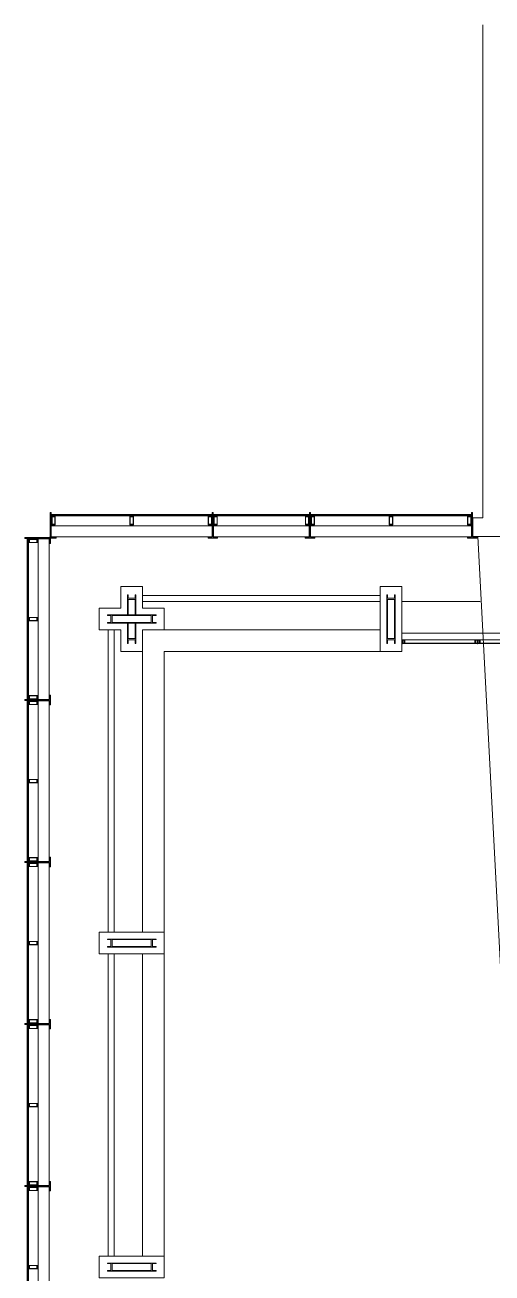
# Model space of a CAD drawing. Header units: inches. Extents: x -31774 to -27465, y 9140 to 11717.
# Drawn here: x -31774 to -31428, y 10779 to 11704 of the extents above; entities that cross this region are included whole.
import ezdxf

# ---------------------------------------------------------------- set-up
doc = ezdxf.new("R2010")
doc.units = ezdxf.units.IN
doc.header["$LTSCALE"] = 5.55
doc.header["$MEASUREMENT"] = 0
for name, color, linetype, lineweight in [('A-COLS', 1, 'Continuous', 18), ('A-FLOR-BYND', 8, 'Continuous', 18), ('A-FLOR-OVHD', 5, 'Continuous', 18), ('A-GLAZ-FRAM', 5, 'Continuous', 18), ('a-glaz-full3', 8, 'Continuous', 18), ('A-GLAZ-MULL', 6, 'Continuous', 18), ('A-GLAZ-SILL', 9, 'Continuous', 18), ('A-GLAZING', 5, 'Continuous', 18), ('A-WALL-FULL', 8, 'Continuous', 18)]:
    doc.layers.add(name, color=color, linetype=linetype, lineweight=lineweight)

# ---------------------------------------------------------------- blocks, each defined once
blk = doc.blocks.new('screen2')
at = {"layer": 'A-GLAZ-FRAM'}
for p, q in [((0.37, 3), (0, 3)), ((0, 0.37), (0, 3)), ((0, 0.37), (2.44, 0.37)), ((0, 0.37), (0.37, 0.37)), ((0, 0), (2.44, 0)), ((0.37, 0.37), (0.37, 3)), ((1.19, 2.81), (2.44, 2.81)), ((1.19, 2.62), (1.19, 2.81)), ((1.19, 2.75), (2.44, 2.75)), ((1.19, 2.19), (1.19, 2.38)), ((1.19, 2.19), (2.44, 2.19)), ((1.44, 0.37), (1.44, 2.19)), ((2.19, 0.37), (2.19, 2.19)), ((2.44, 2.62), (2.44, 2.81)), ((2.44, 2.19), (2.44, 2.38)), ((2.44, 0), (2.44, 0.37)), ((53.84, 2.62), (53.84, 2.81)), ((55.09, 2.81), (53.84, 2.81)), ((55.09, 2.75), (53.84, 2.75)), ((53.84, 2.55), (54.09, 2.55)), ((53.84, 2.38), (53.84, 2.55)), ((53.84, 2.19), (53.84, 2.38)), ((55.09, 2.19), (53.84, 2.19)), ((53.84, 0.37), (58.34, 0.37)), ((53.84, 0.37), (53.84, 0)), ((53.84, 0), (58.34, 0)), ((54.09, 2.55), (54.09, 2.38)), ((54.09, 0.37), (54.09, 2.19)), ((54.84, 2.55), (54.84, 2.38)), ((55.09, 2.55), (54.84, 2.55)), ((54.84, 0.37), (54.84, 2.19)), ((55.09, 2.62), (55.09, 2.81)), ((55.09, 2.38), (55.09, 2.55)), ((55.09, 2.19), (55.09, 2.38)), ((56.28, 3), (55.91, 3)), ((55.91, 0.37), (55.91, 3)), ((55.91, 0.37), (56.28, 0.37)), ((56.28, 0.37), (56.28, 3)), ((57.09, 2.81), (58.34, 2.81)), ((57.09, 2.62), (57.09, 2.81)), ((57.09, 2.75), (58.34, 2.75)), ((57.09, 2.19), (57.09, 2.38)), ((57.09, 2.19), (58.34, 2.19)), ((57.34, 0.37), (57.34, 2.19)), ((58.09, 0.37), (58.09, 2.19)), ((58.34, 2.62), (58.34, 2.81)), ((58.34, 2.19), (58.34, 2.38)), ((58.34, 0), (58.34, 0.37)), ((109.75, 2.62), (109.75, 2.81)), ((111, 2.81), (109.75, 2.81)), ((111, 2.75), (109.75, 2.75)), ((109.75, 2.55), (110, 2.55)), ((109.75, 2.38), (109.75, 2.55)), ((109.75, 2.19), (109.75, 2.38)), ((111, 2.19), (109.75, 2.19)), ((109.75, 0.37), (114.25, 0.37)), ((109.75, 0.37), (109.75, 0)), ((109.75, 0), (114.25, 0)), ((110, 2.55), (110, 2.38)), ((110, 0.37), (110, 2.19)), ((110.75, 2.55), (110.75, 2.38)), ((111, 2.55), (110.75, 2.55)), ((110.75, 0.37), (110.75, 2.19)), ((111, 2.62), (111, 2.81)), ((111, 2.38), (111, 2.55)), ((111, 2.19), (111, 2.38)), ((112.19, 3), (111.81, 3)), ((111.81, 0.37), (111.81, 3)), ((111.81, 0.37), (112.19, 0.37)), ((112.19, 0.37), (112.19, 3)), ((113, 2.81), (114.25, 2.81)), ((113, 2.62), (113, 2.81)), ((113, 2.75), (114.25, 2.75)), ((113, 2.19), (113, 2.38)), ((113, 2.19), (114.25, 2.19)), ((113.25, 0.37), (113.25, 2.19)), ((114, 0.37), (114, 2.19)), ((114.25, 2.62), (114.25, 2.81)), ((114.25, 2.19), (114.25, 2.38)), ((114.25, 0), (114.25, 0.37)), ((165.66, 2.62), (165.66, 2.81)), ((166.91, 2.81), (165.66, 2.81)), ((166.91, 2.75), (165.66, 2.75)), ((165.66, 2.55), (165.91, 2.55)), ((165.66, 2.38), (165.66, 2.55)), ((165.66, 2.19), (165.66, 2.38)), ((166.91, 2.19), (165.66, 2.19)), ((165.66, 0.37), (170.16, 0.37)), ((165.66, 0.37), (165.66, 0)), ((165.66, 0), (170.16, 0)), ((165.91, 2.55), (165.91, 2.38)), ((165.91, 0.37), (165.91, 2.19)), ((166.66, 2.55), (166.66, 2.38)), ((166.91, 2.55), (166.66, 2.55)), ((166.66, 0.37), (166.66, 2.19)), ((166.91, 2.62), (166.91, 2.81)), ((166.91, 2.38), (166.91, 2.55)), ((166.91, 2.19), (166.91, 2.38)), ((168.09, 3), (167.72, 3)), ((167.72, 0.37), (167.72, 3)), ((167.72, 0.37), (168.09, 0.37)), ((168.09, 0.37), (168.09, 3)), ((168.91, 2.81), (170.16, 2.81)), ((168.91, 2.62), (168.91, 2.81)), ((168.91, 2.75), (170.16, 2.75)), ((168.91, 2.19), (168.91, 2.38)), ((168.91, 2.19), (170.16, 2.19)), ((169.16, 0.37), (169.16, 2.19)), ((169.91, 0.37), (169.91, 2.19)), ((170.16, 2.62), (170.16, 2.81)), ((170.16, 2.19), (170.16, 2.38)), ((170.16, 0), (170.16, 0.37)), ((221.56, 2.62), (221.56, 2.81)), ((222.81, 2.81), (221.56, 2.81)), ((222.81, 2.75), (221.56, 2.75)), ((221.56, 2.55), (221.81, 2.55)), ((221.56, 2.38), (221.56, 2.55)), ((221.56, 2.19), (221.56, 2.38)), ((222.81, 2.19), (221.56, 2.19)), ((221.56, 0.37), (224, 0.37)), ((221.56, 0.37), (221.56, 0)), ((221.56, 0), (224, 0)), ((221.81, 2.55), (221.81, 2.38)), ((221.81, 0.37), (221.81, 2.19)), ((222.56, 2.55), (222.56, 2.38)), ((222.81, 2.55), (222.56, 2.55)), ((222.56, 0.37), (222.56, 2.19)), ((222.81, 2.62), (222.81, 2.81)), ((222.81, 2.38), (222.81, 2.55)), ((222.81, 2.19), (222.81, 2.38)), ((224, 3), (223.62, 3)), ((223.62, 0.37), (223.62, 3)), ((223.62, 0.37), (224, 0.37)), ((224, 0.37), (224, 3))]:
    blk.add_line(p, q, dxfattribs=at)
for points in [[(1.58, 2.75), (1.27, 2.75), (1.27, 2.72), (1.36, 2.59), (1.36, 2.25), (1.49, 2.25), (1.49, 2.59), (1.58, 2.72)], [(2.04, 2.75), (2.36, 2.75), (2.36, 2.72), (2.26, 2.59), (2.26, 2.25), (2.14, 2.25), (2.14, 2.59), (2.04, 2.72)], [(54.31, 2.75), (54.62, 2.75), (54.62, 2.72), (54.53, 2.59), (54.53, 2.25), (54.41, 2.25), (54.41, 2.59), (54.31, 2.72)], [(57.49, 2.75), (57.17, 2.75), (57.17, 2.72), (57.27, 2.59), (57.27, 2.25), (57.39, 2.25), (57.39, 2.59), (57.49, 2.72)], [(57.95, 2.75), (58.26, 2.75), (58.26, 2.72), (58.17, 2.59), (58.17, 2.25), (58.04, 2.25), (58.04, 2.59), (57.95, 2.72)], [(110.22, 2.75), (110.53, 2.75), (110.53, 2.72), (110.44, 2.59), (110.44, 2.25), (110.31, 2.25), (110.31, 2.59), (110.22, 2.72)], [(113.39, 2.75), (113.08, 2.75), (113.08, 2.72), (113.17, 2.59), (113.17, 2.25), (113.3, 2.25), (113.3, 2.59), (113.39, 2.72)], [(113.86, 2.75), (114.17, 2.75), (114.17, 2.72), (114.08, 2.59), (114.08, 2.25), (113.95, 2.25), (113.95, 2.59), (113.86, 2.72)], [(166.12, 2.75), (166.44, 2.75), (166.44, 2.72), (166.34, 2.59), (166.34, 2.25), (166.22, 2.25), (166.22, 2.59), (166.12, 2.72)], [(169.3, 2.75), (168.99, 2.75), (168.99, 2.72), (169.08, 2.59), (169.08, 2.25), (169.21, 2.25), (169.21, 2.59), (169.3, 2.72)], [(169.76, 2.75), (170.08, 2.75), (170.08, 2.72), (169.98, 2.59), (169.98, 2.25), (169.86, 2.25), (169.86, 2.59), (169.76, 2.72)], [(222.03, 2.75), (222.34, 2.75), (222.34, 2.72), (222.25, 2.59), (222.25, 2.25), (222.12, 2.25), (222.12, 2.59), (222.03, 2.72)]]:
    blk.add_lwpolyline(points, close=True, dxfattribs=at)
for points in [[(1.49, 2.38), (1.58, 2.38), (1.58, 2.55), (1.82, 2.55)], [(2.14, 2.38), (2.05, 2.38), (2.05, 2.55), (1.8, 2.55)], [(57.39, 2.38), (57.49, 2.38), (57.49, 2.55), (57.73, 2.55)], [(58.04, 2.38), (57.95, 2.38), (57.95, 2.55), (57.71, 2.55)], [(113.3, 2.38), (113.39, 2.38), (113.39, 2.55), (113.63, 2.55)], [(113.95, 2.38), (113.86, 2.38), (113.86, 2.55), (113.62, 2.55)], [(169.21, 2.38), (169.3, 2.38), (169.3, 2.55), (169.54, 2.55)], [(169.86, 2.38), (169.76, 2.38), (169.76, 2.55), (169.52, 2.55)]]:
    blk.add_lwpolyline(points, dxfattribs=at)
at = {"layer": 'a-glaz-full3'}
for p, q in [((0.87, 2.38), (0.87, 2.62)), ((55.41, 2.58), (0.87, 2.58)), ((55.41, 2.42), (0.87, 2.42)), ((55.41, 2.62), (0.87, 2.62)), ((55.41, 2.38), (0.87, 2.38)), ((55.41, 2.38), (55.41, 2.62)), ((56.78, 2.38), (56.78, 2.62)), ((111.31, 2.62), (56.78, 2.62)), ((111.31, 2.58), (56.78, 2.58)), ((111.31, 2.42), (56.78, 2.42)), ((111.31, 2.38), (56.78, 2.38)), ((111.31, 2.38), (111.31, 2.62)), ((112.69, 2.38), (112.69, 2.62)), ((167.22, 2.62), (112.69, 2.62)), ((167.22, 2.58), (112.69, 2.58)), ((167.22, 2.42), (112.69, 2.42)), ((167.22, 2.38), (112.69, 2.38)), ((167.22, 2.38), (167.22, 2.62)), ((223.12, 2.62), (168.59, 2.62)), ((168.59, 2.38), (168.59, 2.62)), ((223.12, 2.58), (168.59, 2.58)), ((223.12, 2.42), (168.59, 2.42)), ((223.12, 2.38), (168.59, 2.38)), ((223.12, 2.38), (223.12, 2.62))]:
    blk.add_line(p, q, dxfattribs=at)
at = {"layer": 'A-GLAZ-SILL'}
for p, q in [((224, 0), (0, 0)), ((224, -5), (0, -5))]:
    blk.add_line(p, q, dxfattribs=at)

msp = doc.modelspace()

# ---------------------------------------------------------------- linework, layer by layer
at = {"layer": 'A-COLS', "linetype": 'Continuous'}
for points in [[(-31698.04, 11281.51), (-31697.67, 11281.51), (-31697.67, 11279.01), (-31692.42, 11279.01), (-31692.42, 11281.51), (-31692.04, 11281.51), (-31692.04, 11266.51), (-31692.42, 11266.51), (-31692.42, 11278.01), (-31697.67, 11278.01), (-31697.67, 11266.51), (-31698.04, 11266.51)], [(-31500.42, 11281.51), (-31500.05, 11281.51), (-31500.05, 11245.51), (-31500.42, 11245.51), (-31500.42, 11248.01), (-31505.67, 11248.01), (-31505.67, 11245.51), (-31506.05, 11245.51), (-31506.05, 11281.51), (-31505.67, 11281.51), (-31505.67, 11279.01), (-31500.42, 11279.01)], [(-31500.42, 11278.01), (-31500.42, 11249.01), (-31505.67, 11249.01), (-31505.67, 11278.01), (-31500.42, 11278.01)], [(-31713.04, 11266.13), (-31713.04, 11266.51), (-31677.04, 11266.51), (-31677.04, 11266.13), (-31679.54, 11266.13), (-31679.54, 11260.88), (-31677.04, 11260.88), (-31677.04, 11260.51), (-31713.04, 11260.51), (-31713.04, 11260.88), (-31710.54, 11260.88), (-31710.54, 11266.13)], [(-31709.54, 11266.13), (-31680.54, 11266.13), (-31680.54, 11260.88), (-31709.54, 11260.88)], [(-31698.04, 11245.51), (-31698.04, 11260.51), (-31697.67, 11260.51), (-31697.67, 11249.01), (-31692.42, 11249.01), (-31692.42, 11260.51), (-31692.04, 11260.51), (-31692.04, 11245.51), (-31692.42, 11245.51), (-31692.42, 11248.01), (-31697.67, 11248.01), (-31697.67, 11245.51)], [(-31713.04, 11026.13), (-31713.04, 11026.51), (-31677.04, 11026.51), (-31677.04, 11026.13), (-31679.54, 11026.13), (-31679.54, 11020.88), (-31677.04, 11020.88), (-31677.04, 11020.51), (-31713.04, 11020.51), (-31713.04, 11020.88), (-31710.54, 11020.88), (-31710.54, 11026.13)], [(-31709.54, 11026.13), (-31680.54, 11026.13), (-31680.54, 11020.88), (-31709.54, 11020.88), (-31709.54, 11026.13)], [(-31713.04, 10786.13), (-31713.04, 10786.51), (-31677.04, 10786.51), (-31677.04, 10786.13), (-31679.54, 10786.13), (-31679.54, 10780.88), (-31677.04, 10780.88), (-31677.04, 10780.51), (-31713.04, 10780.51), (-31713.04, 10780.88), (-31710.54, 10780.88), (-31710.54, 10786.13)], [(-31709.54, 10786.13), (-31680.54, 10786.13), (-31680.54, 10780.88), (-31709.54, 10780.88), (-31709.54, 10786.13)]]:
    msp.add_lwpolyline(points, close=True, dxfattribs=at)
at = {"layer": 'A-FLOR-BYND'}
for p, q in [((-31511.05, 11281.01), (-31687.05, 11281.01)), ((-31511.05, 11276.51), (-31687.05, 11276.51)), ((-31436.99, 11276.51), (-31495.05, 11276.51)), ((-31712.55, 11031.51), (-31712.55, 11255.51)), ((-31708.05, 11031.51), (-31708.05, 11255.51)), ((-31511.05, 11255.51), (-31671.05, 11255.51)), ((-31687.05, 11239.51), (-31687.05, 11031.51)), ((-31671.05, 11031.51), (-31671.05, 11239.51)), ((-31671.05, 11239.51), (-31511.05, 11239.51)), ((-31712.55, 10791.49), (-31712.55, 11015.51)), ((-31708.05, 10791.49), (-31708.05, 11015.51)), ((-31687.05, 11015.51), (-31687.05, 10791.51)), ((-31671.05, 10791.51), (-31671.05, 11015.51))]:
    msp.add_line(p, q, dxfattribs=at)
for points in [[(-31719.05, 11255.51), (-31719.05, 11271.51), (-31703.05, 11271.51), (-31703.05, 11287.51), (-31687.05, 11287.51), (-31687.05, 11271.51), (-31671.05, 11271.51), (-31671.05, 11255.51), (-31687.05, 11255.51), (-31687.05, 11239.51), (-31703.05, 11239.51), (-31703.05, 11255.51)], [(-31511.05, 11287.51), (-31495.05, 11287.51), (-31495.05, 11239.51), (-31511.05, 11239.51)], [(-31719.05, 11015.51), (-31719.05, 11031.51), (-31671.05, 11031.51), (-31671.05, 11015.51)], [(-31719.05, 10775.51), (-31719.05, 10791.51), (-31671.05, 10791.51), (-31671.05, 10775.51)]]:
    msp.add_lwpolyline(points, close=True, dxfattribs=at)
at = {"layer": 'A-FLOR-OVHD'}
msp.add_lwpolyline([(-31438.71, 11324.76), (-31386.89, 10340.53), (-31379.84, 10340.53)], dxfattribs=at)
at = {"layer": 'A-GLAZ-FRAM', "linetype": 'Continuous'}
for points in [[(-31755.42, 11342.51), (-31754.67, 11342.51), (-31754.67, 11324.26), (-31755.42, 11324.26), (-31755.42, 11342.51)], [(-31635.42, 11324.26), (-31638.54, 11324.26), (-31638.54, 11323.51), (-31631.54, 11323.51), (-31631.54, 11324.26), (-31634.67, 11324.26), (-31634.67, 11342.51), (-31635.42, 11342.51)], [(-31563.42, 11324.26), (-31566.55, 11324.26), (-31566.55, 11323.51), (-31559.55, 11323.51), (-31559.55, 11324.26), (-31562.67, 11324.26), (-31562.67, 11342.51), (-31563.42, 11342.51)], [(-31442.67, 11324.26), (-31439.55, 11324.26), (-31439.55, 11323.51), (-31446.55, 11323.51), (-31446.55, 11324.26), (-31443.42, 11324.26), (-31443.42, 11342.51), (-31442.67, 11342.51)], [(-31755.79, 11324.26), (-31755.79, 11323.51), (-31751.04, 11323.51), (-31751.04, 11324.26), (-31755.79, 11324.26)], [(-31774.04, 11323.88), (-31774.04, 11323.13), (-31755.79, 11323.13), (-31755.79, 11323.88), (-31774.04, 11323.88)], [(-31755.79, 11323.51), (-31755.79, 11319.51), (-31755.04, 11319.51), (-31755.04, 11323.51), (-31755.79, 11323.51)], [(-31755.79, 11203.13), (-31755.79, 11200.01), (-31755.04, 11200.01), (-31755.04, 11207.01), (-31755.79, 11207.01), (-31755.79, 11203.88), (-31774.04, 11203.88), (-31774.04, 11203.13)], [(-31755.79, 11083.88), (-31755.79, 11087.01), (-31755.04, 11087.01), (-31755.04, 11080.01), (-31755.79, 11080.01), (-31755.79, 11083.13), (-31774.04, 11083.13), (-31774.04, 11083.88)], [(-31755.79, 10963.13), (-31755.79, 10960.01), (-31755.04, 10960.01), (-31755.04, 10967.01), (-31755.79, 10967.01), (-31755.79, 10963.88), (-31774.04, 10963.88), (-31774.04, 10963.13)], [(-31755.79, 10843.88), (-31755.79, 10847.01), (-31755.04, 10847.01), (-31755.04, 10840.01), (-31755.79, 10840.01), (-31755.79, 10843.13), (-31774.04, 10843.13), (-31774.04, 10843.88)]]:
    msp.add_lwpolyline(points, close=True, dxfattribs=at)
at = {"layer": 'A-GLAZ-MULL', "linetype": 'Continuous'}
for points in [[(-31754.17, 11339.48), (-31754.17, 11333.36), (-31751.67, 11333.36), (-31751.67, 11339.48)], [(-31754.03, 11339.17), (-31754.03, 11333.8), (-31751.86, 11333.8), (-31751.86, 11339.17)], [(-31693.79, 11339.48), (-31693.79, 11333.36), (-31696.29, 11333.36), (-31696.29, 11339.48)], [(-31696.16, 11339.17), (-31696.16, 11333.8), (-31693.93, 11333.8), (-31693.93, 11339.17)], [(-31635.91, 11339.48), (-31635.91, 11333.36), (-31638.41, 11333.36), (-31638.41, 11339.48)], [(-31638.28, 11339.17), (-31638.28, 11333.8), (-31636.05, 11333.8), (-31636.05, 11339.17)], [(-31634.17, 11339.48), (-31634.17, 11333.36), (-31631.67, 11333.36), (-31631.67, 11339.48)], [(-31634.03, 11339.17), (-31634.03, 11333.8), (-31631.86, 11333.8), (-31631.86, 11339.17)], [(-31563.92, 11339.48), (-31563.92, 11333.36), (-31566.42, 11333.36), (-31566.42, 11339.48)], [(-31566.28, 11339.17), (-31566.28, 11333.8), (-31564.05, 11333.8), (-31564.05, 11339.17)], [(-31562.17, 11339.48), (-31562.17, 11333.36), (-31559.67, 11333.36), (-31559.67, 11339.48)], [(-31562.04, 11339.17), (-31562.04, 11333.8), (-31559.87, 11333.8), (-31559.87, 11339.17)], [(-31501.8, 11339.48), (-31501.8, 11333.36), (-31504.3, 11333.36), (-31504.3, 11339.48)], [(-31504.16, 11339.17), (-31504.16, 11333.8), (-31501.93, 11333.8), (-31501.93, 11339.17)], [(-31443.92, 11339.48), (-31443.92, 11333.36), (-31446.42, 11333.36), (-31446.42, 11339.48)], [(-31446.28, 11339.17), (-31446.28, 11333.8), (-31444.05, 11333.8), (-31444.05, 11339.17)], [(-31635.54, 11332.63), (-31635.54, 11324.51), (-31754.54, 11324.51), (-31754.54, 11332.63)], [(-31563.54, 11332.63), (-31563.54, 11324.51), (-31634.54, 11324.51), (-31634.54, 11332.63)], [(-31443.54, 11332.63), (-31443.54, 11324.51), (-31562.55, 11324.51), (-31562.55, 11332.63)], [(-31771.02, 11322.64), (-31764.89, 11322.64), (-31764.89, 11320.14), (-31771.02, 11320.14)], [(-31770.7, 11320.27), (-31765.33, 11320.27), (-31765.33, 11322.5), (-31770.7, 11322.5)], [(-31764.17, 11323.01), (-31756.04, 11323.01), (-31756.04, 11204.01), (-31764.17, 11204.01)], [(-31771.02, 11264.76), (-31764.89, 11264.76), (-31764.89, 11262.26), (-31771.02, 11262.26)], [(-31770.7, 11262.39), (-31765.33, 11262.39), (-31765.33, 11264.62), (-31770.7, 11264.62)], [(-31771.02, 11204.38), (-31764.89, 11204.38), (-31764.89, 11206.88), (-31771.02, 11206.88)], [(-31770.7, 11204.52), (-31765.33, 11204.52), (-31765.33, 11206.69), (-31770.7, 11206.69)], [(-31771.02, 11202.64), (-31764.89, 11202.64), (-31764.89, 11200.14), (-31771.02, 11200.14)], [(-31770.7, 11200.27), (-31765.33, 11200.27), (-31765.33, 11202.5), (-31770.7, 11202.5)], [(-31764.17, 11203.01), (-31756.04, 11203.01), (-31756.04, 11084.01), (-31764.17, 11084.01)], [(-31771.02, 11144.76), (-31764.89, 11144.76), (-31764.89, 11142.26), (-31771.02, 11142.26)], [(-31770.7, 11142.39), (-31765.33, 11142.39), (-31765.33, 11144.62), (-31770.7, 11144.62)], [(-31771.02, 11084.38), (-31764.89, 11084.38), (-31764.89, 11086.88), (-31771.02, 11086.88)], [(-31770.7, 11084.52), (-31765.33, 11084.52), (-31765.33, 11086.69), (-31770.7, 11086.69)], [(-31771.02, 11082.64), (-31764.89, 11082.64), (-31764.89, 11080.14), (-31771.02, 11080.14)], [(-31770.7, 11080.27), (-31765.33, 11080.27), (-31765.33, 11082.5), (-31770.7, 11082.5)], [(-31764.17, 11083.01), (-31756.04, 11083.01), (-31756.04, 10964.01), (-31764.17, 10964.01)], [(-31771.02, 11024.76), (-31764.89, 11024.76), (-31764.89, 11022.26), (-31771.02, 11022.26)], [(-31770.7, 11022.39), (-31765.33, 11022.39), (-31765.33, 11024.62), (-31770.7, 11024.62)], [(-31771.02, 10964.38), (-31764.89, 10964.38), (-31764.89, 10966.88), (-31771.02, 10966.88)], [(-31770.7, 10964.52), (-31765.33, 10964.52), (-31765.33, 10966.69), (-31770.7, 10966.69)], [(-31771.02, 10962.64), (-31764.89, 10962.64), (-31764.89, 10960.14), (-31771.02, 10960.14)], [(-31770.7, 10960.27), (-31765.33, 10960.27), (-31765.33, 10962.5), (-31770.7, 10962.5)], [(-31764.17, 10963.01), (-31756.04, 10963.01), (-31756.04, 10844.01), (-31764.17, 10844.01)], [(-31771.02, 10904.76), (-31764.89, 10904.76), (-31764.89, 10902.26), (-31771.02, 10902.26)], [(-31770.7, 10902.39), (-31765.33, 10902.39), (-31765.33, 10904.62), (-31770.7, 10904.62)], [(-31771.02, 10844.38), (-31764.89, 10844.38), (-31764.89, 10846.88), (-31771.02, 10846.88)], [(-31770.7, 10844.52), (-31765.33, 10844.52), (-31765.33, 10846.69), (-31770.7, 10846.69)], [(-31771.02, 10842.64), (-31764.89, 10842.64), (-31764.89, 10840.14), (-31771.02, 10840.14)], [(-31770.7, 10840.27), (-31765.33, 10840.27), (-31765.33, 10842.5), (-31770.7, 10842.5)], [(-31764.17, 10843.01), (-31756.04, 10843.01), (-31756.04, 10724.01), (-31764.17, 10724.01)], [(-31771.02, 10784.76), (-31764.89, 10784.76), (-31764.89, 10782.26), (-31771.02, 10782.26)], [(-31770.7, 10782.39), (-31765.33, 10782.39), (-31765.33, 10784.62), (-31770.7, 10784.62)]]:
    msp.add_lwpolyline(points, close=True, dxfattribs=at)
at = {"layer": 'A-GLAZING', "linetype": 'Continuous'}
for points in [[(-31754.67, 11340.86), (-31754.67, 11340.11), (-31754.17, 11340.11), (-31754.17, 11340.86)], [(-31695.29, 11340.86), (-31695.29, 11340.61), (-31754.17, 11340.61), (-31754.17, 11340.86)], [(-31753.45, 11340.61), (-31753.45, 11340.11), (-31754.17, 11340.11), (-31754.17, 11340.61)], [(-31754.17, 11340.11), (-31754.17, 11339.86), (-31695.29, 11339.86), (-31695.29, 11340.11)], [(-31696.01, 11340.61), (-31696.01, 11340.11), (-31695.29, 11340.11), (-31695.29, 11340.61)], [(-31695.29, 11340.86), (-31695.29, 11340.11), (-31694.79, 11340.11), (-31694.79, 11340.86)], [(-31635.91, 11340.86), (-31635.91, 11340.61), (-31694.79, 11340.61), (-31694.79, 11340.86)], [(-31694.08, 11340.61), (-31694.08, 11340.11), (-31694.79, 11340.11), (-31694.79, 11340.61)], [(-31694.79, 11340.11), (-31694.79, 11339.86), (-31635.91, 11339.86), (-31635.91, 11340.11)], [(-31636.63, 11340.11), (-31636.63, 11340.61), (-31635.91, 11340.61), (-31635.91, 11340.11)], [(-31635.42, 11340.86), (-31635.42, 11340.11), (-31635.91, 11340.11), (-31635.91, 11340.86)], [(-31634.67, 11340.86), (-31634.67, 11340.11), (-31634.17, 11340.11), (-31634.17, 11340.86)], [(-31563.92, 11340.86), (-31563.92, 11340.61), (-31634.17, 11340.61), (-31634.17, 11340.86)], [(-31633.45, 11340.61), (-31633.45, 11340.11), (-31634.17, 11340.11), (-31634.17, 11340.61)], [(-31634.17, 11340.11), (-31634.17, 11339.86), (-31563.92, 11339.86), (-31563.92, 11340.11)], [(-31564.63, 11340.11), (-31564.63, 11340.61), (-31563.92, 11340.61), (-31563.92, 11340.11)], [(-31563.42, 11340.86), (-31563.42, 11340.11), (-31563.92, 11340.11), (-31563.92, 11340.86)], [(-31562.67, 11340.86), (-31562.67, 11340.11), (-31562.17, 11340.11), (-31562.17, 11340.86)], [(-31503.3, 11340.86), (-31503.3, 11340.61), (-31562.17, 11340.61), (-31562.17, 11340.86)], [(-31561.46, 11340.61), (-31561.46, 11340.11), (-31562.17, 11340.11), (-31562.17, 11340.61)], [(-31562.17, 11340.11), (-31562.17, 11339.86), (-31503.3, 11339.86), (-31503.3, 11340.11)], [(-31504.01, 11340.61), (-31504.01, 11340.11), (-31503.3, 11340.11), (-31503.3, 11340.61)], [(-31503.3, 11340.86), (-31503.3, 11340.11), (-31502.8, 11340.11), (-31502.8, 11340.86)], [(-31443.92, 11340.86), (-31443.92, 11340.61), (-31502.8, 11340.61), (-31502.8, 11340.86)], [(-31502.08, 11340.61), (-31502.08, 11340.11), (-31502.8, 11340.11), (-31502.8, 11340.61)], [(-31502.8, 11340.11), (-31502.8, 11339.86), (-31443.92, 11339.86), (-31443.92, 11340.11)], [(-31444.63, 11340.11), (-31444.63, 11340.61), (-31443.92, 11340.61), (-31443.92, 11340.11)], [(-31443.42, 11340.86), (-31443.42, 11340.11), (-31443.92, 11340.11), (-31443.92, 11340.86)], [(-31772.39, 11323.13), (-31771.64, 11323.13), (-31771.64, 11322.64), (-31772.39, 11322.64)], [(-31772.39, 11322.64), (-31772.14, 11322.64), (-31772.14, 11263.76), (-31772.39, 11263.76)], [(-31771.64, 11321.92), (-31772.14, 11321.92), (-31772.14, 11322.64), (-31771.64, 11322.64)], [(-31771.64, 11263.76), (-31771.39, 11263.76), (-31771.39, 11322.64), (-31771.64, 11322.64)], [(-31772.39, 11263.26), (-31771.64, 11263.26), (-31771.64, 11263.76), (-31772.39, 11263.76)], [(-31772.39, 11263.26), (-31772.14, 11263.26), (-31772.14, 11204.38), (-31772.39, 11204.38)], [(-31772.14, 11264.47), (-31771.64, 11264.47), (-31771.64, 11263.76), (-31772.14, 11263.76)], [(-31772.14, 11262.54), (-31771.64, 11262.54), (-31771.64, 11263.26), (-31772.14, 11263.26)], [(-31771.64, 11204.38), (-31771.39, 11204.38), (-31771.39, 11263.26), (-31771.64, 11263.26)], [(-31772.39, 11203.88), (-31771.64, 11203.88), (-31771.64, 11204.38), (-31772.39, 11204.38)], [(-31772.14, 11205.1), (-31771.64, 11205.1), (-31771.64, 11204.38), (-31772.14, 11204.38)], [(-31772.39, 11203.13), (-31771.64, 11203.13), (-31771.64, 11202.64), (-31772.39, 11202.64)], [(-31772.39, 11202.64), (-31772.14, 11202.64), (-31772.14, 11143.76), (-31772.39, 11143.76)], [(-31771.64, 11201.92), (-31772.14, 11201.92), (-31772.14, 11202.64), (-31771.64, 11202.64)], [(-31771.64, 11143.76), (-31771.39, 11143.76), (-31771.39, 11202.64), (-31771.64, 11202.64)], [(-31772.39, 11143.26), (-31771.64, 11143.26), (-31771.64, 11143.76), (-31772.39, 11143.76)], [(-31772.39, 11143.26), (-31772.14, 11143.26), (-31772.14, 11084.38), (-31772.39, 11084.38)], [(-31772.14, 11144.47), (-31771.64, 11144.47), (-31771.64, 11143.76), (-31772.14, 11143.76)], [(-31772.14, 11142.54), (-31771.64, 11142.54), (-31771.64, 11143.26), (-31772.14, 11143.26)], [(-31771.64, 11084.38), (-31771.39, 11084.38), (-31771.39, 11143.26), (-31771.64, 11143.26)], [(-31772.39, 11083.88), (-31771.64, 11083.88), (-31771.64, 11084.38), (-31772.39, 11084.38)], [(-31772.14, 11085.1), (-31771.64, 11085.1), (-31771.64, 11084.38), (-31772.14, 11084.38)], [(-31772.39, 11083.13), (-31771.64, 11083.13), (-31771.64, 11082.64), (-31772.39, 11082.64)], [(-31772.39, 11082.64), (-31772.14, 11082.64), (-31772.14, 11023.76), (-31772.39, 11023.76)], [(-31771.64, 11081.92), (-31772.14, 11081.92), (-31772.14, 11082.64), (-31771.64, 11082.64)], [(-31771.64, 11023.76), (-31771.39, 11023.76), (-31771.39, 11082.64), (-31771.64, 11082.64)], [(-31772.39, 11023.26), (-31771.64, 11023.26), (-31771.64, 11023.76), (-31772.39, 11023.76)], [(-31772.39, 11023.26), (-31772.14, 11023.26), (-31772.14, 10964.38), (-31772.39, 10964.38)], [(-31772.14, 11024.47), (-31771.64, 11024.47), (-31771.64, 11023.76), (-31772.14, 11023.76)], [(-31772.14, 11022.54), (-31771.64, 11022.54), (-31771.64, 11023.26), (-31772.14, 11023.26)], [(-31771.64, 10964.38), (-31771.39, 10964.38), (-31771.39, 11023.26), (-31771.64, 11023.26)], [(-31772.39, 10963.88), (-31771.64, 10963.88), (-31771.64, 10964.38), (-31772.39, 10964.38)], [(-31772.14, 10965.1), (-31771.64, 10965.1), (-31771.64, 10964.38), (-31772.14, 10964.38)], [(-31772.39, 10963.13), (-31771.64, 10963.13), (-31771.64, 10962.64), (-31772.39, 10962.64)], [(-31772.39, 10962.64), (-31772.14, 10962.64), (-31772.14, 10903.76), (-31772.39, 10903.76)], [(-31771.64, 10961.92), (-31772.14, 10961.92), (-31772.14, 10962.64), (-31771.64, 10962.64)], [(-31771.64, 10903.76), (-31771.39, 10903.76), (-31771.39, 10962.64), (-31771.64, 10962.64)], [(-31772.39, 10903.26), (-31771.64, 10903.26), (-31771.64, 10903.76), (-31772.39, 10903.76)], [(-31772.39, 10903.26), (-31772.14, 10903.26), (-31772.14, 10844.38), (-31772.39, 10844.38)], [(-31772.14, 10904.47), (-31771.64, 10904.47), (-31771.64, 10903.76), (-31772.14, 10903.76)], [(-31772.14, 10902.54), (-31771.64, 10902.54), (-31771.64, 10903.26), (-31772.14, 10903.26)], [(-31771.64, 10844.38), (-31771.39, 10844.38), (-31771.39, 10903.26), (-31771.64, 10903.26)], [(-31772.39, 10843.88), (-31771.64, 10843.88), (-31771.64, 10844.38), (-31772.39, 10844.38)], [(-31772.14, 10845.1), (-31771.64, 10845.1), (-31771.64, 10844.38), (-31772.14, 10844.38)], [(-31772.39, 10843.13), (-31771.64, 10843.13), (-31771.64, 10842.64), (-31772.39, 10842.64)], [(-31772.39, 10842.64), (-31772.14, 10842.64), (-31772.14, 10783.76), (-31772.39, 10783.76)], [(-31771.64, 10841.92), (-31772.14, 10841.92), (-31772.14, 10842.64), (-31771.64, 10842.64)], [(-31771.64, 10783.76), (-31771.39, 10783.76), (-31771.39, 10842.64), (-31771.64, 10842.64)], [(-31772.39, 10783.26), (-31771.64, 10783.26), (-31771.64, 10783.76), (-31772.39, 10783.76)], [(-31772.39, 10783.26), (-31772.14, 10783.26), (-31772.14, 10724.38), (-31772.39, 10724.38)], [(-31772.14, 10784.47), (-31771.64, 10784.47), (-31771.64, 10783.76), (-31772.14, 10783.76)], [(-31772.14, 10782.54), (-31771.64, 10782.54), (-31771.64, 10783.26), (-31772.14, 10783.26)], [(-31771.64, 10724.38), (-31771.39, 10724.38), (-31771.39, 10783.26), (-31771.64, 10783.26)]]:
    msp.add_lwpolyline(points, close=True, dxfattribs=at)
at = {"layer": 'A-WALL-FULL'}
for p, q in [((-31435.02, 11338.51), (-31435.02, 11703.53)), ((-31442.52, 11324.76), (-31442.52, 11338.51)), ((-31442.52, 11338.51), (-31435.02, 11338.51)), ((-31404.02, 11324.76), (-31442.52, 11324.76))]:
    msp.add_line(p, q, dxfattribs=at)

# ---------------------------------------------------------------- block references
at = {"layer": 'a-glaz-full3', "rotation": 180}
msp.add_blockref('screen2', (-31271.05, 11248.13), dxfattribs=at)

doc.saveas('drawing.dxf')
